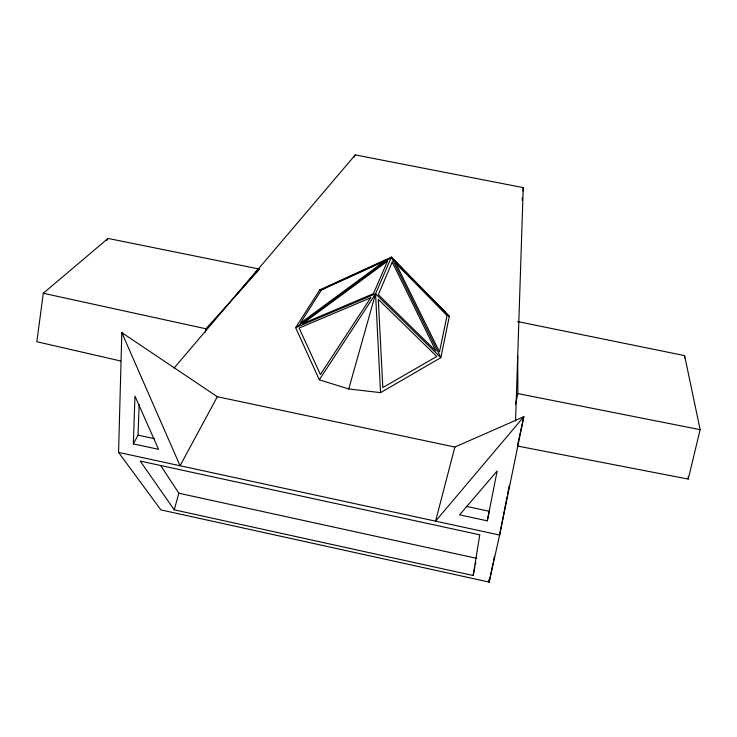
<?xml version="1.0" encoding="UTF-8"?>
<svg xmlns="http://www.w3.org/2000/svg" width="737" height="737" viewBox="0 0 737 737"><rect width="100%" height="100%" fill="white"/><g stroke="black" fill="none" stroke-linecap="round" stroke-linejoin="round"><path stroke-width="1.11" d="M118.574 452.407L121.817 332.627L217.323 396.718L454.849 447.055L523.841 416.7L499.612 535.044L489.156 582.092L160.887 509.893L118.574 452.407L499.612 535.044L507.065 496.784M515.568 420.919L523.242 187.622L355.28 154.908L174.098 368.067M133.36 443.886L134.963 396.101L158.538 449.321L133.36 443.886L138.049 435.171L139.136 404.576M489.009 579.798L489.156 582.092L489.451 578.656M522.155 200.243L522.349 197.949M522.948 191.067L523.242 187.622M205.43 332.074L205.918 328.776L259.636 269.125L108.035 238.429L43.29 293.271L36.85 341.728L120.684 361.01M473.154 575.505L479.778 534.804L140.187 461.067L174.245 509.82L473.154 575.505L474.904 566.919M507.498 494.536L509.258 485.536M487.295 520.829L497.153 470.952L459.602 514.85L487.295 520.829L489.276 511.312L466.199 506.337M475.347 564.772L475.78 562.626M449.321 316.339L440.846 357.657L380.55 392.637L348.73 388.979L319.314 379.804L295.648 327.67L319.729 289.927L391.365 257.176L449.321 316.339L425.958 293.059M489.156 582.092L493.071 563.004M493.532 560.756L494.463 556.26M515.421 404.631L517.871 393.586L517.706 355.971M517.724 444.236L523.841 416.7L435.576 521.151L454.849 447.055M517.66 446.078L688.229 479.078L700.15 429.662L684.59 355.621L517.558 321.553M174.245 509.82L178.842 493.219L160.62 465.434M348.73 388.979L375.566 293.823L391.365 257.176L396.451 263.155M217.323 396.718L180.077 465.747L121.817 332.627L123.162 334.451M354.175 156.926L355.28 154.908M319.314 379.804L375.566 293.823L440.846 357.657L391.365 257.176L295.648 327.67L375.566 293.823L380.55 392.637M106.727 240.326L108.035 238.429M233.924 297.684L258.475 268.894M324.953 287.937L334.248 283.69M336.312 282.75L360.061 271.889M362.125 270.949L385.875 260.097M319.729 289.927L325.183 288.324M517.871 393.586L700.15 429.662M138.049 435.171L154.346 438.681M43.29 293.271L205.918 328.776M178.842 493.219L476.655 558.333M400.163 267.374L401.776 268.977M402.42 269.558L404.853 271.99M409.035 276.2L412.987 280.088M417.861 284.943L421.113 288.185M445.507 312.479L393.733 259.636L397.971 264.62M684.59 355.621L684.655 357.906M688.165 476.793L688.229 479.078M447.055 315.583L439.492 351.899L395.787 263.266L447.055 315.583M392.222 262.086L378.321 294.671L435.991 351.088L392.222 262.086M387.542 261.138L373.419 293.676L302.76 323.617L387.542 261.138M321.424 289.982L300.318 323.211L384.751 261.045L321.424 289.982M370.693 297.776L320.402 374.516L299.13 328.057L370.693 297.776M436.746 356.468L382.835 387.57L378.284 299.323L436.746 356.468"/></g></svg>
